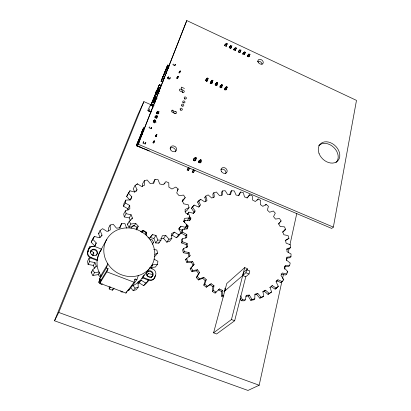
<?xml version="1.0" encoding="UTF-8"?>
<svg xmlns="http://www.w3.org/2000/svg" width="411" height="411" viewBox="0 0 411 411"><rect width="100%" height="100%" fill="white"/><g stroke="black" fill="none" stroke-linecap="round" stroke-linejoin="round"><path stroke-width="0.62" d="M193.812 159.56L193.73 159.715M114.011 288.224L112.393 290.192L109.208 288.995L109.244 286.714M186.168 224.421L188.104 225.952L187.488 228.86L182.844 229.246L182.499 232.081L186.825 234.527L186.748 237.594L182.314 238.812L181.379 239.973L181.564 242.916L186.178 244.627L186.661 247.756M185.818 238.144L185.88 235.698L186.825 234.527M245.706 296.197L248.136 296.033L250.761 300.328L253.561 299.86L254.779 298.941L254.938 294.178L257.8 293.418L261.042 297.256L263.626 296.28L262.958 291.486L265.542 290.212L269.272 293.464L271.548 292.021L270.104 287.356M286.714 258.108L289.657 257.784L290.952 256.752L291.045 253.998L287.022 251.691L286.878 248.747L290.711 247.566L290.336 244.781L286.138 243.168L285.501 240.23L288.933 238.37L288.106 235.631L283.857 234.743L282.758 231.891L285.696 229.415L284.448 226.8L280.261 226.641L278.73 223.954L281.103 220.943L279.47 218.513L275.462 219.078L273.551 216.628L275.293 213.165L273.325 210.987L269.601 212.256L267.356 210.098L268.424 206.286L266.169 204.416L262.835 206.343L260.317 204.539L260.677 200.486L258.2 198.97L255.344 201.503L252.621 200.106L252.262 195.913L249.621 194.793L246.98 198.081M193.586 159.766L193.489 160.069M221.308 195.174L221.493 192.209L222.521 190.94L225.218 190.704L227.663 194.609L230.556 194.603L231.542 190.704L234.291 190.94L236.073 195.055L238.986 195.544L240.656 192.009L243.389 192.697L244.463 196.91L247.324 197.871L249.621 194.793M222.521 190.94L222.264 195.097L219.469 195.6L216.412 192.029L213.848 192.733L212.847 194.007L213.268 197.681M199.196 161.502L199.273 161.117L199.176 161.497M187.241 220.584L189.26 217.974L189.584 215.194L185.31 212.759L185.094 209.471L189.065 207.637L188.366 204.827L183.702 203.825L182.335 200.686L185.212 197.614L183.583 195.086L179.068 195.605L176.715 192.959L178.184 189.019L175.816 187.051L171.957 189.009L168.89 187.159L168.777 182.797L165.936 181.611L163.177 184.786L159.74 183.938L158.035 179.653L155.034 179.391L153.026 182.792M213.391 290.479L216.135 292.103L215.051 293.069L212.312 291.456L213.391 290.479L213.961 285.712L211.192 283.765L206.255 287.191L203.784 285.142L205.202 280.672L206.245 279.66L203.805 277.286L199.458 278.925L198.441 279.948L196.314 277.528L198.539 273.5L199.556 272.457L197.521 269.744L192.862 270.536L191.87 271.584L190.17 268.892L194.11 264.36L192.548 261.401L187.74 261.324L186.774 262.408L185.551 259.531L190.093 255.647L189.055 252.544L184.256 251.624L183.306 252.744L188.089 253.659L189.055 252.544M185.88 235.698L181.57 233.263L181.914 230.437L182.844 229.246M212.312 291.456L212.888 286.698L213.961 285.712M151.638 267.463L155.332 267.068L157.49 264.335L157.906 261.293L153.878 259.053M127.949 210.422L127.908 208.747L123.495 206.26L123.973 203.455L125.756 200.147L130.667 199.844L131.823 196.802L128.443 193.149L129.938 190.791L134.793 192.086L137.022 189.748L135.091 185.433L137.397 183.815L141.625 186.496L144.636 185.125L144.333 180.686L147.159 179.982L150.287 183.691L153.709 183.424L155.034 179.391M123.495 206.26L125.278 202.972L125.756 200.147M333.357 227.119L356.486 100.397L186.789 20.55L137.392 146.033L331.698 228.424L333.357 227.119L138.26 144.266L137.392 146.033M224.54 89.942L226.333 86.7L227.247 87.086L225.721 90.076M198.683 162.427L200.162 160.552L200.342 159.612L201.57 160.074L200.188 162.735M89.259 248.66L89.613 246.805L92.562 246.538M220.132 87.281L221.575 84.532L222.495 84.923L220.984 87.928M193.53 160.223L194.984 158.338L195.168 157.398L196.401 157.865L194.706 161.066M215.379 85.118L216.808 82.364L217.727 82.75L216.237 85.771M210.293 83.474L212.025 80.186L212.944 80.577L211.475 83.608M205.829 80.782L207.226 78.003L208.146 78.393L206.697 81.44M186.789 228.886L187.164 227.149L188.104 225.952M284.628 266.415L288.317 266.677L289.616 265.67L290.187 263.025L286.457 260.076L286.816 257.204L290.952 256.752M240.209 298.427L241.17 300.744L244.103 300.806L245.295 299.886L246.292 295.303L249.338 295.093L251.974 299.408L254.779 298.941M156.632 92.146L157.043 90.266L150.354 106.002M150.924 104.713L143.886 101.625L137.7 115.142L54.514 320.786L247.982 390.45L259.171 385.225L281.967 281.124M282.516 278.617L283.477 274.229M284.576 269.21L285.265 266.076M286.498 260.43L287.048 257.923M288.286 252.282L289.108 248.516M289.935 244.756L296.799 213.401M284.201 230.915L284.489 229.662M249.02 273.978L249.78 270.931L246.682 269.693L243.466 272.503L242.696 275.519L245.773 276.742L249.02 273.978L245.912 272.74L223.836 291.836M229.78 194.747L230.484 191.973L231.542 190.704M245.912 272.74L246.682 269.693M245.773 276.742L234.666 320.76L216.602 333.979L213.581 332.843L226.774 283.498L244.709 267.607L247.766 268.83L247.458 270.053M244.709 267.607L231.455 319.537L213.581 332.843M224.766 291.034L225.531 288.157L224.606 288.969M156.303 94.581L158.785 85.57L159.555 84.8L161.297 85.575M195.05 170.231L193.329 172.63L192.189 172.158L193.478 169.635M147.975 237.584L149.481 238.18L152.424 234.624L156.026 235.431L153.925 238.406L155.671 242.958L158.774 243.117L160.922 240.188L162.263 235.78L165.767 235.38L168.998 239.248L171.844 238.385L171.454 233.684L174.423 232.153L178.682 234.835L180.897 233.073L178.867 228.655L180.963 226.209L185.69 227.422L187.026 225.002L183.655 221.375L184.637 218.323L189.26 217.974M189.995 168.089L188.3 170.503L187.159 170.031L188.433 167.498M158.774 243.117L159.108 242.022M199.006 161.698L199.114 161.42L198.888 161.919M193.329 172.63L193.648 171.598M188.3 170.503L188.628 169.476M203.784 285.142L204.827 284.14L206.245 279.66M184.395 222.361L185.073 220.255L189.774 220.686L190.91 218.041L189.245 216.253M150.626 267.052L141.929 278.355L142.304 277.815L148.438 280.168A5.066 4.696 37.1 0 0 154.644 277.476L155.039 276.279M154.644 277.476L155.677 275.144A5.071 4.685 37 0 0 152.486 268.876L149.722 267.802M157.49 264.335L152.517 264.859L151.387 268.213L152.168 269.066M119.339 228.131L121.682 223.348L124.903 223.548L126.624 228.162M121.682 223.348L120.156 227.776L116.467 228.167L113.2 224.221L110.143 225.069L108.473 228.208L108.596 231.193M127.574 290.187L128.648 290.592L136.894 279.66L138.307 275.581M101.008 280.153L99.37 279.531L106.341 267.987L108.057 268.64L101.008 280.153L99.837 283.256L125.946 293.089L134.089 282.234L135.209 279.018L136.894 279.66M128.648 290.592L129.044 289.467M125.946 293.089L126.49 291.538M145.047 144.184L145.874 142.509L145.247 143.639M99.837 283.256L106.85 271.851L108.057 268.64M106.341 267.987L107.882 263.908L100.865 275.591L99.37 279.531M155.944 95.701L153.36 102.318L154.515 102.837L153.36 102.318L155.677 96.374M143.341 142.817L143.809 141.584L142.992 143.239M167.904 77.962L168.392 76.672L167.513 78.516M176.884 78.316L177.28 77.278M177.054 78.46L177.501 77.278M142.56 134.382L140.865 134.952L143.388 128.443L136.334 145.705L149.342 150.775M145.684 234.773L146.311 233.15L143.819 231.08L141.723 232.2M169.091 66.402L167.503 65.668L161.066 81.393L162.797 82.087M169.291 65.683L167.791 65L161.4 80.623L163.1 81.378M140.865 134.952L143.691 127.749L144.77 128.201M139.052 140.747L141.389 134.793M139.154 140.665L140.557 137.089M141.497 134.705L142.196 132.917M138.26 144.266L186.789 20.55M154.274 120.906L153.842 121.255L154.341 120.844M110.143 225.069L110.348 229.888L107.076 231.465L102.596 228.675L100.068 230.499L102.031 235.138L99.57 237.753L94.376 236.489L92.696 239.099L96.241 242.983L94.92 246.328L93.739 246.436M161.4 80.623L167.503 65.668M153.776 100.361L153.437 101.224L155.255 101.419M153.437 101.378L154.664 98.26L156.334 99.102M140.541 147.04L136.334 145.705L140.86 134.972L141.682 136.637M156.375 94.587L159.216 87.445L160.377 87.964M137.844 145.407L136.678 144.913L140.86 134.972M136.709 229.944L138.204 226.178L135.764 223.394L130.852 224.031L128.992 227.144L127.343 224.478L129.182 221.344L132.429 218.041L131.083 214.742L126.09 213.72L125.463 210.776L129.825 208.87L129.732 205.49L125.278 202.972M87.682 251.696L88.704 249.297A5.22 4.804 18.7 0 1 95.337 246.734L101.615 249.164A24.937 23.124 27.5 0 0 97.443 259.906L97.119 260.492L90.785 258.067A5.22 4.809 18.3 0 1 87.682 251.696L87.99 251.09A5.23 4.819 18.4 0 0 91.098 257.471L97.443 259.906M151.043 105.242L157.043 90.266M54.514 320.786L58.752 312.452L143.886 101.625M156.365 94.628L159.216 87.445L160.331 88.011M206.286 80.32L207.226 78.003L205.68 80.741M102.365 283.873L101.358 284.443L98.738 282.275L99.955 279.331M210.822 83.063L212.025 80.186L210.139 83.454M167.791 65L161.066 81.393L162.813 82M281.047 273.962L285.409 275.041L286.708 274.055L287.746 271.599L284.433 268.07L285.301 265.362L289.616 265.67M215.826 84.651L216.808 82.364L215.215 85.072M189.281 220.846L190.91 218.041M155.594 100.798L153.837 100.166L154.664 98.26M226.148 46.268L227.324 43.576L226.122 46.258M220.322 87.379L221.575 84.532L219.962 87.23M230.699 48.4L231.891 45.724L230.669 48.385M157.978 113.806L159.011 111.53L158.065 113.523M225.048 89.526L226.333 86.7L224.694 89.377M156.344 118.055L157.377 115.784L156.278 118.096M154.444 122.899L155.728 120.079L154.361 122.94M235.231 50.522L236.448 47.861L235.2 50.507M179.545 72.67L180.352 70.944L179.032 72.968M239.757 52.639L240.99 49.993L239.716 52.623M177.465 78.177L178.266 76.461L176.951 78.465M149.696 108.91L148.659 111.104L150.971 112.095L148.659 111.104L147.842 110.323L149.984 105.925L151.777 104.522L154.079 105.529M151.258 105.617L151.777 104.522L153.488 105.314M238.38 195.78L239.572 193.262L240.656 192.009M244.262 54.75L245.521 52.115L244.221 54.735M155.872 136.76L156.915 134.597L155.815 136.139M153.503 143.038L154.536 140.896L153.082 142.92M248.763 56.857L250.037 54.237L248.717 56.836M96.241 242.983L94.684 245.999L91.18 242.151L92.696 239.099M94.376 236.489L91.18 242.151M89.613 246.805L88.118 249.801L87.528 252.868L88.273 251.383M143.691 127.749L141.625 132.224L142.771 132.712M88.704 249.297L88.396 249.909A5.209 4.793 18.6 0 1 90.163 247.782M100.186 237.635L98.486 233.612L100.068 230.499M90.595 257.666L89.012 258.406L87.507 261.298L88.088 264.468L93.395 265.414L94.52 268.352M156.524 113.852L157.978 111.078L156.606 113.493M101.496 236.166L102.031 235.138M174.767 65.524L175.435 64.25L174.942 65.072M155.178 117.546L156.339 115.332L154.973 117.726M90.785 258.067L91.098 257.471M92.213 255.447L93.754 252.508L90.6 250.767M153.236 122.375L154.685 119.627L153.416 121.841M88.088 264.468L89.603 261.601L89.012 258.406M155.266 96.816L151.762 103.351L158.785 85.57L159.555 84.8M131.823 196.802L129.989 200.126L126.645 196.504L128.443 193.149M129.938 190.791L126.645 196.504M151.053 128.525L151.716 127.297L151.253 128.006M135.091 185.433L133.246 188.829L134.674 192.04M206.646 81.147L208.146 78.393M100.048 251.589L106.788 239.259M136.863 184.791L137.397 183.815M93.395 265.414L94.962 262.562L89.603 261.601M196.314 277.528L197.326 276.5L199.556 272.457M136.087 191.428L137.022 189.748M125.463 210.776L123.67 214.003L124.286 216.921L129.234 217.922L130.344 220.65M99.447 272.416L98.152 274.625L92.891 275.473L91.185 272.616L92.737 269.827L96.328 266.123L94.962 262.562M211.413 83.315L212.944 80.577M187.431 214.295L188.89 212.117L193.509 213.335L195.107 211.018L192.42 207.062L194.141 205.063L198.539 207L200.547 205.079L198.559 200.881L200.63 199.278L204.678 201.858L207.026 200.383L205.777 196.068L208.136 194.901L211.732 198.03L214.342 197.028L213.848 192.733M187.58 214.47L188.89 212.117M127.908 208.747L129.732 205.49M144.333 180.686L142.417 184.102L142.581 186.62M95.799 267.063L96.328 266.123M124.286 216.921L126.09 213.72M92.891 275.473L94.463 272.714L99.185 271.959M216.479 84.928L217.727 82.75M129.234 217.922L131.083 214.742M221.226 87.086L222.495 84.923M151.171 105.396L151.762 104.394M131.808 219.089L132.429 218.041M226.281 88.699L227.247 87.086M179.155 72.927L180.352 70.944M177.275 78.1L178.266 76.461M98.738 282.275L100.376 279.583M132.712 226.482L133.339 225.449L136.365 226.656L136.37 229.621M134.176 225.978L135.764 223.394M164.431 184.01L165.032 183.049M136.277 229.261L138.204 226.178M195.43 159.391L196.401 157.865M155.599 136.657L156.915 134.597M153.231 142.936L154.536 140.896M187.159 170.031L188.88 167.339M141.877 232.343L143.192 230.319L146.424 232.236L146.455 235.796M199.916 162.607L200.578 161.595M192.189 172.158L193.946 169.486M193.355 159.869L195.168 157.398M145.756 233.243L146.424 232.236M169.835 78.285L170.313 77.576L169.676 78.768L168.582 79.076M145.643 234.152L146.311 233.15M109.208 288.995L110.605 286.904M177.233 190.427L178.184 189.019M198.492 162.068L200.342 159.612M275.976 281.622L276.701 280.775L280.985 282.609L281.581 281.735M280.985 282.609L282.275 281.648L283.765 279.459L280.98 275.437L282.331 272.976L286.708 274.055M112.393 290.192L113.816 288.116M149.265 238.935L152.424 234.624M193.191 213.643L195.107 211.018M224.694 45.626L226.384 43.206L224.612 45.585M229.251 47.758L230.956 45.354L229.163 47.717M182.109 201.693L185.212 197.614M152.255 244.242L153.647 242.295L151.957 239.592L150.133 239.849M233.787 49.885L235.513 47.491L233.7 49.839M155.671 242.958L157.793 240.019L156.026 235.431M238.313 52.002L240.06 49.623L238.221 51.956M160.686 238.673L163.583 238.339L165.767 235.38M242.829 54.113L244.591 51.75L242.731 54.067M134.469 280.014L135.209 279.018M101.306 249.734L101.281 249.77A24.881 23.088 27.4 0 0 101.214 276.125M189.065 207.637L186.733 210.766L185.042 211.547M153.735 249.451L156.853 250.047L157.536 253.089L155.399 255.914L154.331 256.438M194.151 212.256L191.475 208.315L192.42 207.062M194.141 205.063L191.475 208.315M247.33 56.225L249.112 53.872L247.227 56.173M163.583 238.339L166.779 242.166L168.998 239.248M171.187 235.626L172.173 235.123L174.423 232.153M198.775 207.098L199.576 206.332L197.593 202.14L198.559 200.881M200.63 199.278L199.664 200.542L197.593 202.14M184.143 221.472L185.073 220.255M178.662 229.21L180.963 226.209M171.844 238.385L169.604 241.308L166.779 242.166M142.304 277.815L142.72 277.276A24.937 23.124 27.5 0 0 144.169 274.805M151.813 265.768L152.517 264.859M206.039 201.642L204.796 197.337L205.777 196.068M138.091 283.451L139.159 282.871L141.189 280.245L145.7 283.04L148.124 281.052L147.436 279.465M130.585 287.546L133.19 290.716L135.168 288.152L138.255 287.125L137.952 282.008M146.979 275.344L148.366 273.562L152.856 274.61M172.173 235.123L176.386 237.774L178.682 234.835M138.255 287.125L136.246 289.693L133.19 290.716M185.459 227L187.026 225.002M180.897 233.073L178.585 236.022L176.386 237.774M184.128 229.41L185.69 227.422M181.57 233.263L182.499 232.081M278.293 224.087L279.48 222.587M139.159 282.871L143.624 285.635L145.7 283.04M148.438 280.168L148.869 279.634A5.076 4.701 37.1 0 0 155.086 276.937M148.124 281.052L146.033 283.662L143.624 285.635M151.284 277.394L153.062 275.18M181.564 242.916L182.499 241.766L182.314 238.812M155.677 275.144L155.235 275.683A5.055 4.68 37 0 0 155.353 275.278M186.178 244.627L187.133 243.487L182.499 241.766M187.133 243.487L187.616 246.621L183.542 248.65L182.597 249.78L183.306 252.744M146.825 275.38L148.366 273.562M186.979 247.376L187.616 246.621M282.275 281.648L277.975 279.804L276.161 281.941L278.324 286.344L275.134 289.139L271.065 286.57L272.329 285.619L276.413 288.193M190.17 268.892L194.11 264.36M131.058 228.1L133.339 225.449M190.093 255.647L189.117 256.747L188.089 253.659M186.774 262.408L191.567 262.48L192.548 261.401M152.455 243.579L153.647 242.295M257.055 200.193L258.2 198.97M191.87 271.584L196.515 270.798L197.521 269.744M91.185 272.616L92.074 271.697M265.388 205.217L266.169 204.416M127.343 224.478L128.15 223.656M198.441 279.948L202.772 278.309L203.805 277.286M275.134 289.139L278.324 286.344M215.051 293.069L219.433 288.948L222.428 290.407L222.721 295.303L221.606 296.254L223.353 296.927M206.255 287.191L211.192 283.765M280.281 221.704L281.103 220.943M285.696 229.415L282.491 232.179M219.433 288.948L218.333 289.919L221.318 291.373L221.606 296.254M221.318 291.373L222.428 290.407M288.933 238.37L285.219 240.784M290.711 247.566L289.426 248.624L286.698 249.467M241.17 300.744L242.351 299.819L245.295 299.886M248.136 296.033L249.338 295.093M185.551 259.531L186.887 258.488M269.734 287.613L272.329 285.619M154.14 120.932L153.863 121.204M254.861 294.81L256.572 294.358L257.8 293.418M286.883 272.262L287.746 271.599M250.761 300.328L251.974 299.408M276.701 280.775L277.975 279.804M262.747 291.923L265.542 290.212M282.902 280.102L283.765 279.459M256.572 294.358L259.803 298.175L261.042 297.256M263.626 296.28L262.377 297.204L259.803 298.175M264.294 291.158L268.008 294.394L269.272 293.464M271.548 292.021L268.008 294.394M98.486 233.612L99.488 232.888M138.492 281.71L141.189 280.245M140.572 231.717L143.192 230.319M204.796 197.337L205.736 196.874M154.839 254.409L157.536 253.089M167.739 70.594L165.325 71.288L166.368 73.322M166.244 68.324L168.567 67.959M155.646 122.108L156.201 122.026M128.992 227.144L133.251 226.579M144.03 130.652L142.196 130.878L143.367 131.315M156.781 90.554L159.489 90.286M183.465 221.293L184.611 221.2M122.879 291.959L121.214 291.918L120.819 290.829M153.837 100.166L155.63 100.243M156.278 99.143L154.598 98.234L156.457 98.332M155.194 101.553L153.329 101.455L155.101 102.128M157.793 240.019L160.922 240.188M168.376 68.216L166.645 67.383L168.844 67.512M157.362 92.794L158.523 92.907M153.945 99.93L155.697 100.109M154.706 98.003L156.519 98.198M166.645 67.383L168.495 67.62M153.098 142.663L153.426 142.823M152.99 142.401L153.437 142.499M150.359 237.615L153.925 238.406M147.534 276.521L150.662 277.245M179.247 229.359L182.761 230.258M157.387 90.728L159.201 91.263M147.842 110.323L151.438 111.54M137.844 142.607L139.036 143.018M154.993 102.519L153.231 101.897L154.896 102.781M58.752 312.452L259.171 385.225M162.658 78.023L164.323 78.64M106.85 271.851L134.089 282.234M231.455 319.537L234.666 320.76M154.598 98.234L156.401 98.928M142.72 277.276L148.869 279.634M222.721 295.303L223.887 295.756M157.639 90.502L159.427 91.211M137.916 142.37L139.082 142.843M184.457 88.432L181.261 87.111L182.494 92.434M161.826 85.765L159.504 84.8L161.199 85.57M175.841 111.926L172.476 110.518L174.156 113.22M162.699 77.869L164.323 78.563M155.368 136.113L155.851 136.324M175.22 113.642A1.31 1.043 30 0 0 174.911 113.379L172.343 112.254A1.315 1.048 29.7 0 1 171.505 110.739A1.315 1.048 29.7 0 1 173.072 110.282M157.033 97.998L155.353 97.258L157.059 98.08M159.016 93.184L157.264 92.408L158.975 93.189M152.815 104.481L153.971 105.026M153.483 105.355L151.777 104.522L153.072 107.456M157.593 90.564L159.242 91.453M200.162 160.552L201.19 161.148M194.984 158.338L196.016 158.934M156.36 92.48L155.255 91.833L155.949 93.307M221.447 85.216L222.279 85.745M216.674 83.048L217.506 83.572M211.886 80.869L212.723 81.399M207.082 78.681L207.925 79.215M226.204 87.384L227.031 87.908M210.129 284.761L212.888 286.698M186.198 226.389L187.164 227.149M204.827 284.14L207.308 286.2M202.772 278.309L205.202 280.672M188.716 217.928L189.959 219.258M197.326 276.5L199.458 278.925M98.152 274.625L100.32 277.142M132.912 285.409L135.168 288.152M196.515 270.798L198.539 273.5M182.284 199.818L182.926 200.825M191.156 267.828L192.862 270.536M129.182 221.344L130.852 224.031M92.737 269.827L94.463 272.714M191.567 262.48L193.119 265.429M186.512 258.437L187.74 261.324M240.661 295.745L242.351 299.819M183.542 248.65L184.256 251.624M93.754 252.508L93.759 255.58M143.367 276.084A24.881 23.088 27.4 0 1 131.921 286.01M90.271 252.924A3.473 3.201 18.7 0 1 95.049 250.083A3.473 3.201 18.7 0 1 96.066 255.467M146.439 273.002A3.375 3.129 36.8 0 1 151.577 272.169A3.375 3.129 36.8 0 1 151.269 277.291M318.7 145.705A12.078 9.078 44.1 0 1 333.866 147.513A12.078 9.078 44.1 0 1 335.967 162.581M257.394 61.496A2.939 2.142 35.4 0 1 260.369 61.742A2.939 2.142 35.4 0 1 262.033 64.383M220.938 169.476A3.288 2.697 37.6 0 1 224.673 170.067A3.288 2.697 37.6 0 1 225.737 173.606M170.036 148.237A3.355 2.774 30.9 0 1 174.007 148.237A3.355 2.774 30.9 0 1 175.518 151.834M151.048 127.631A0.565 0.457 27.8 0 1 151.402 128.283A0.565 0.457 27.8 0 1 150.719 128.489L149.476 127.955A0.565 0.457 27.6 0 1 149.121 127.297A0.565 0.457 27.6 0 1 149.81 127.091M200.809 161.107A1.331 1.099 34.6 0 1 200.393 162.838A1.331 1.099 34.6 0 1 198.605 161.708A1.331 1.099 34.6 0 1 199.941 160.557M195.574 158.81A1.336 1.099 33.9 0 1 195.23 160.634A1.336 1.099 33.9 0 1 193.427 159.381A1.336 1.099 33.9 0 1 195.045 158.435M193.432 159.982A1.331 1.099 33.8 0 1 193.812 160.049M226.379 44.974A1.017 0.745 32.6 0 1 225.988 46.13A1.017 0.745 32.6 0 1 224.699 45.112A1.017 0.745 32.6 0 1 225.886 44.588M230.864 47.029A1.017 0.74 33 0 1 230.633 48.251A1.017 0.74 33 0 1 229.271 47.332A1.017 0.74 33 0 1 230.345 46.679M235.328 49.084A1.012 0.74 33.3 0 1 235.236 50.363A1.012 0.74 33.3 0 1 233.823 49.49A1.012 0.74 33.3 0 1 234.881 48.806M240.137 51.606A1.012 0.74 33.7 0 1 239.459 52.51A1.012 0.74 33.7 0 1 238.334 51.467A1.012 0.74 33.7 0 1 239.408 50.928M244.607 53.636A1.012 0.735 34.1 0 1 244.042 54.627A1.012 0.735 34.1 0 1 242.855 53.615A1.012 0.735 34.1 0 1 243.918 53.04M249.056 55.655A1.007 0.735 34.4 0 1 248.609 56.739A1.007 0.735 34.4 0 1 247.36 55.752A1.007 0.735 34.4 0 1 248.419 55.151M158.405 112.121A1.223 0.976 28.2 0 1 158.317 113.816A1.223 0.976 28.2 0 1 156.56 112.763A1.223 0.976 28.2 0 1 158.076 111.926M156.776 116.359A1.228 0.986 28.1 0 1 156.719 118.055A1.228 0.986 28.1 0 1 154.932 117.084A1.228 0.986 28.1 0 1 156.329 116.118M155.127 120.634A1.233 0.997 28 0 1 155.039 122.355A1.233 0.997 28 0 1 153.262 121.302A1.233 0.997 28 0 1 154.798 120.438M154.305 122.54A1.228 0.992 28 0 1 154.469 122.725M145.268 142.941A0.575 0.473 27.4 0 1 144.821 143.768L143.557 143.228A0.575 0.473 27.2 0 1 143.203 142.56A0.575 0.473 27.2 0 1 143.901 142.345M216.962 84.075A1.141 0.868 32.9 0 1 216.684 85.498A1.141 0.868 32.9 0 1 215.148 84.476A1.141 0.868 32.9 0 1 216.381 83.685M212.276 82A1.146 0.873 32.5 0 1 211.814 83.346A1.146 0.873 32.5 0 1 210.365 82.21A1.146 0.873 32.5 0 1 211.722 81.563M221.709 86.233A1.141 0.868 33.4 0 1 221.375 87.671A1.141 0.868 33.4 0 1 219.895 86.505A1.141 0.868 33.4 0 1 221.339 85.94M226.271 88.226A1.135 0.863 33.8 0 1 226.281 89.783A1.135 0.863 33.8 0 1 224.653 88.791A1.135 0.863 33.8 0 1 225.968 88.041M207.339 79.652A1.146 0.873 32 0 1 207.165 81.152A1.146 0.873 32 0 1 205.582 80.099A1.146 0.873 32 0 1 206.944 79.39M174.891 64.815A0.529 0.401 29 0 1 174.454 65.483L173.298 64.959A0.529 0.401 28.9 0 1 172.964 64.363A0.529 0.401 28.9 0 1 173.591 64.203M180.655 110.179A1.192 0.945 30.5 0 1 180.953 110.395M181.893 106.043A1.187 0.935 30.5 0 1 182.325 106.274M183.054 102.837A1.182 0.93 30.5 0 1 183.275 102.935M184.385 98.825A1.176 0.92 30.6 0 1 185.099 99.262M169.584 78.09A0.539 0.416 28.8 0 1 169.923 78.696A0.539 0.416 28.8 0 1 169.281 78.866L168.109 78.337A0.539 0.416 28.7 0 1 168.305 77.525M175.667 111.422A1.315 1.043 30 0 1 176.504 112.938A1.315 1.043 30 0 1 174.942 113.395M182.638 92.336A1.279 0.997 30.2 0 1 183.018 92.696M179.047 72.269C180.563 74.54 180.403 68.668 179.052 72.233M176.956 77.782C178.451 80.078 178.364 74.134 176.961 77.746M155.558 135.897C157.197 138.379 157.074 131.792 155.564 135.856M153.18 142.191C154.875 144.682 154.654 137.998 153.18 142.191M182.715 92.218L180.177 91.083A1.29 1.002 30 0 1 179.355 89.619A1.29 1.002 30 0 1 180.876 89.197L183.404 90.333A1.284 1.002 30.3 0 1 184.231 91.797A1.284 1.002 30.3 0 1 182.715 92.218M159.078 91.586L157.356 90.81L159.088 91.602M107.641 263.528A25.991 23.823 28.8 0 0 151.798 265.265A25.991 23.823 28.8 0 0 128.484 227.915A25.991 23.823 28.8 0 0 107.641 263.528M91.396 254.358A3.483 3.206 18.8 0 0 97.284 253.638A3.483 3.206 18.8 0 0 93.42 249.184A3.483 3.206 18.8 0 0 91.396 254.358M146.814 274.851A3.38 3.134 36.8 0 0 152.445 276.151A3.38 3.134 36.8 0 0 150.426 270.798A3.38 3.134 36.8 0 0 146.814 274.851M319.07 153.555A12.125 9.093 44 0 0 337.549 161.081A12.125 9.093 44 0 0 330.495 142.704A12.125 9.093 44 0 0 319.07 153.555M258.2 62.282A2.949 2.147 35.5 0 0 262.886 63.597A2.949 2.147 35.5 0 0 260.625 59.451A2.949 2.147 35.5 0 0 258.2 62.282M221.334 171.31A3.298 2.707 37.6 0 0 226.682 172.507A3.298 2.707 37.6 0 0 224.221 167.621A3.298 2.707 37.6 0 0 221.334 171.31M170.699 149.897A3.37 2.779 31 0 0 176.283 150.647A3.37 2.779 31 0 0 173.385 145.9A3.37 2.779 31 0 0 170.699 149.897M180.259 109.532A1.197 0.945 30.5 0 0 182.227 109.845A1.197 0.945 30.5 0 0 181.2 108.191A1.197 0.945 30.5 0 0 180.259 109.532M181.734 105.473A1.192 0.94 30.6 0 0 183.691 105.791A1.192 0.94 30.6 0 0 182.669 104.142A1.192 0.94 30.6 0 0 181.734 105.473M182.905 102.252A1.187 0.93 30.6 0 0 184.852 102.57A1.187 0.93 30.6 0 0 183.83 100.931A1.187 0.93 30.6 0 0 182.905 102.252M184.354 98.255A1.182 0.925 30.6 0 0 186.296 98.573A1.182 0.925 30.6 0 0 185.274 96.945A1.182 0.925 30.6 0 0 184.354 98.255"/></g></svg>
